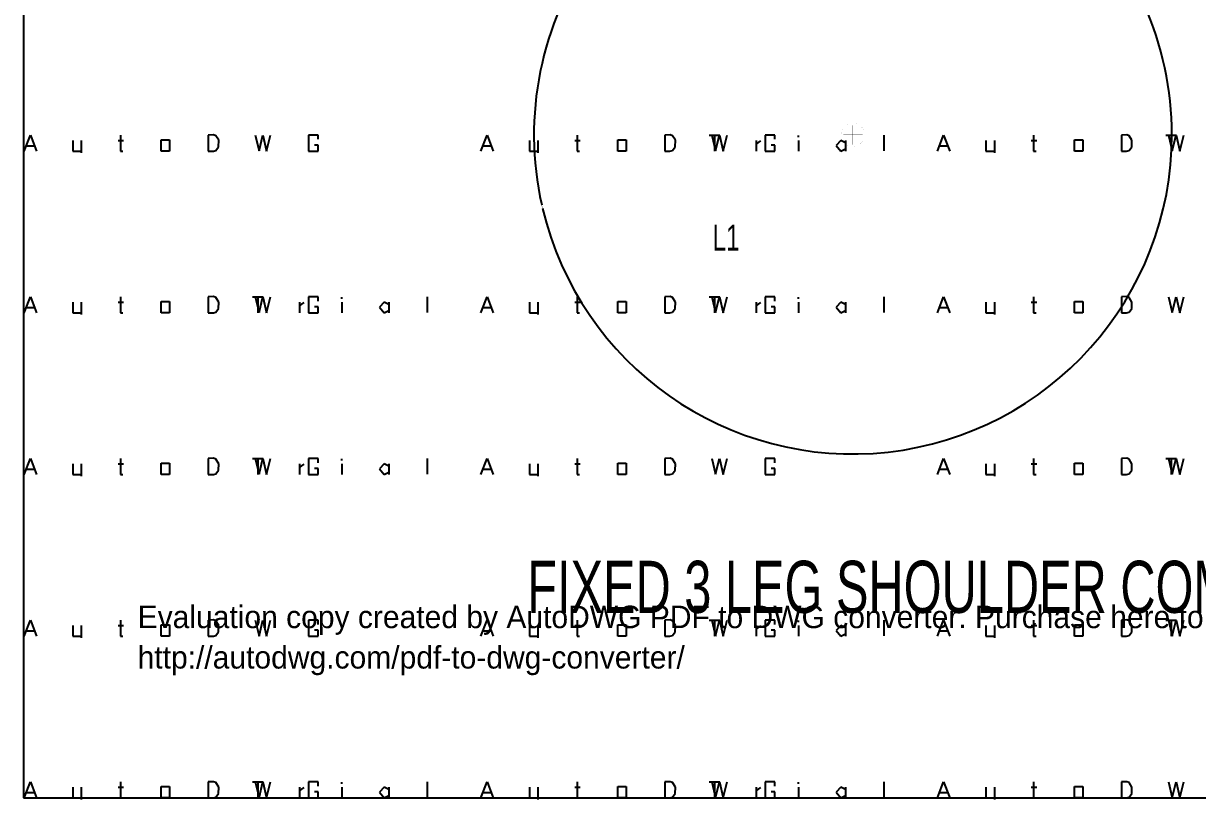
# Model space of a CAD drawing. Extents: x 0 to 595, y -1 to 841.
# Drawn here: x 0.2 to 305.9, y -0.6 to 201.3 of the extents above; entities that cross this region are included whole.
import ezdxf

# ---------------------------------------------------------------- set-up
doc = ezdxf.new("R2010")
doc.units = 0
doc.header["$MEASUREMENT"] = 0
doc.header["$XCLIPFRAME"] = 2
doc.linetypes.add('atContinuous2', pattern=[0])
for name, color, linetype in [('at_Entity', 7, 'Continuous'), ('at_Rect', 7, 'Continuous'), ('at_Solid', 7, 'Continuous'), ('at_Text', 7, 'Continuous')]:
    doc.layers.add(name, color=color, linetype=linetype)
picture_1 = doc.add_image_def('image1.jpg', size_in_pixel=(1446, 2048))

msp = doc.modelspace()

# ---------------------------------------------------------------- linework, layer by layer
at = {"color": 28}
for p, q in [((119.31, 168.12), (120.91, 172.32)), ((120.91, 172.32), (122.51, 168.12)), ((144.34, 172.32), (144.34, 168.12)), ((167.2, 172.32), (167.18, 168.12)), ((168.57, 172.34), (167.2, 172.32)), ((169.2, 172.11), (168.57, 172.34)), ((169.94, 170.94), (169.2, 172.11)), ((179.43, 172.3), (180.43, 168.17)), ((180.43, 168.17), (181.43, 172.28)), ((181.43, 172.28), (182.43, 168.12)), ((182.43, 168.12), (183.42, 172.3)), ((195.86, 172.26), (193.33, 172.26)), ((193.33, 172.26), (193.33, 168.12)), ((195.84, 171.2), (195.86, 172.26)), ((119.9, 169.52), (121.9, 169.52)), ((131.93, 170.9), (131.93, 168.12)), ((134.13, 170.9), (134.13, 167.7)), ((143.73, 170.92), (145.15, 170.92)), ((154.95, 171.1), (157.12, 171.1)), ((154.95, 168.12), (154.95, 171.1)), ((157.12, 171.1), (157.12, 168.12)), ((168.54, 168.12), (169.18, 168.29)), ((169.18, 168.29), (169.91, 169.26)), ((169.91, 169.26), (169.94, 170.94)), ((195.86, 169.7), (194.85, 169.7)), ((195.84, 168.12), (195.86, 169.7)), ((131.93, 168.12), (134.13, 168.12)), ((144.34, 168.12), (145, 168.12)), ((157.12, 168.12), (154.95, 168.12)), ((167.18, 168.12), (168.54, 168.12)), ((193.33, 168.12), (195.84, 168.12)), ((0.42, 126.04), (2.02, 130.25)), ((2.02, 130.25), (3.62, 126.04)), ((13.04, 128.82), (13.04, 126.04)), ((15.24, 128.82), (15.24, 125.62)), ((24.84, 128.84), (26.26, 128.84)), ((25.45, 130.25), (25.45, 126.04)), ((36.06, 129.03), (38.23, 129.03)), ((36.06, 126.04), (36.06, 129.03)), ((38.23, 129.03), (38.23, 126.04)), ((48.3, 130.25), (48.29, 126.04)), ((49.68, 130.26), (48.3, 130.25)), ((50.31, 130.03), (49.68, 130.26)), ((51.04, 128.86), (50.31, 130.03)), ((51.02, 127.18), (51.04, 128.86)), ((60.54, 130.23), (61.54, 126.09)), ((61.54, 126.09), (62.54, 130.2)), ((62.54, 130.2), (63.53, 126.05)), ((63.53, 126.05), (64.53, 130.23)), ((76.97, 130.18), (74.43, 130.18)), ((74.43, 130.18), (74.43, 126.04)), ((76.95, 129.12), (76.97, 130.18)), ((1, 127.44), (3.01, 127.44)), ((13.04, 126.04), (15.24, 126.04)), ((25.45, 126.04), (26.11, 126.04)), ((38.23, 126.04), (36.06, 126.04)), ((48.29, 126.04), (49.65, 126.04)), ((49.65, 126.04), (50.29, 126.21)), ((50.29, 126.21), (51.02, 127.18)), ((74.43, 126.04), (76.95, 126.04)), ((76.97, 127.62), (75.96, 127.62)), ((76.95, 126.04), (76.97, 127.62)), ((238.2, 83.96), (239.8, 88.17)), ((239.8, 88.17), (241.41, 83.96)), ((250.82, 86.74), (250.82, 83.96)), ((253.02, 86.74), (253.02, 83.54)), ((262.62, 86.76), (264.04, 86.76)), ((263.23, 88.17), (263.23, 83.96)), ((273.85, 86.95), (276.01, 86.95)), ((273.85, 83.96), (273.85, 86.95)), ((276.01, 86.95), (276.01, 83.96)), ((286.09, 88.17), (286.07, 83.96)), ((287.46, 88.18), (286.09, 88.17)), ((288.09, 87.96), (287.46, 88.18)), ((288.83, 86.78), (288.09, 87.96)), ((288.8, 85.11), (288.83, 86.78)), ((298.33, 88.15), (299.32, 84.02)), ((299.32, 84.02), (300.32, 88.12)), ((300.32, 88.12), (301.32, 83.97)), ((301.32, 83.97), (302.31, 88.15)), ((238.79, 85.36), (240.79, 85.36)), ((250.82, 83.96), (253.02, 83.96)), ((263.23, 83.96), (263.89, 83.96)), ((276.01, 83.96), (273.85, 83.96)), ((286.07, 83.96), (287.43, 83.96)), ((287.43, 83.96), (288.08, 84.13)), ((288.08, 84.13), (288.8, 85.11)), ((119.31, 41.89), (120.91, 46.09)), ((120.91, 46.09), (122.51, 41.89)), ((144.34, 46.09), (144.34, 41.89)), ((167.2, 46.09), (167.18, 41.89)), ((168.57, 46.11), (167.2, 46.09)), ((169.2, 45.88), (168.57, 46.11)), ((169.94, 44.7), (169.2, 45.88)), ((179.43, 46.07), (180.43, 41.94)), ((180.43, 41.94), (181.43, 46.05)), ((181.43, 46.05), (182.43, 41.89)), ((182.43, 41.89), (183.42, 46.07)), ((195.86, 46.03), (193.33, 46.03)), ((193.33, 46.03), (193.33, 41.89)), ((195.84, 44.97), (195.86, 46.03)), ((119.9, 43.29), (121.9, 43.29)), ((131.93, 44.67), (131.93, 41.89)), ((134.13, 44.67), (134.13, 41.46)), ((143.73, 44.69), (145.15, 44.69)), ((154.95, 44.87), (157.12, 44.87)), ((154.95, 41.89), (154.95, 44.87)), ((157.12, 44.87), (157.12, 41.89)), ((169.18, 42.05), (169.91, 43.03)), ((169.91, 43.03), (169.94, 44.7)), ((195.86, 43.46), (194.85, 43.46)), ((195.84, 41.89), (195.86, 43.46)), ((131.93, 41.89), (134.13, 41.89)), ((144.34, 41.89), (145, 41.89)), ((157.12, 41.89), (154.95, 41.89)), ((167.18, 41.89), (168.54, 41.89)), ((168.54, 41.89), (169.18, 42.05)), ((193.33, 41.89), (195.84, 41.89)), ((0.42, -0.19), (2.02, 4.02)), ((2.02, 4.02), (3.62, -0.19)), ((25.45, 4.02), (25.45, -0.19)), ((48.3, 4.02), (48.29, -0.19)), ((49.68, 4.03), (48.3, 4.02)), ((50.31, 3.8), (49.68, 4.03)), ((51.04, 2.63), (50.31, 3.8)), ((60.54, 3.99), (61.54, -0.14)), ((61.54, -0.14), (62.54, 3.97)), ((62.54, 3.97), (63.53, -0.19)), ((63.53, -0.19), (64.53, 3.99)), ((76.97, 3.95), (74.43, 3.95)), ((74.43, 3.95), (74.43, -0.19)), ((76.95, 2.89), (76.97, 3.95)), ((1, 1.21), (3.01, 1.21)), ((13.04, 2.59), (13.04, -0.19)), ((15.24, 2.59), (15.24, -0.61)), ((24.84, 2.61), (26.26, 2.61)), ((36.06, 2.79), (38.23, 2.79)), ((36.06, -0.19), (36.06, 2.79)), ((38.23, 2.79), (38.23, -0.19)), ((50.29, -0.02), (51.02, 0.95)), ((51.02, 0.95), (51.04, 2.63)), ((76.97, 1.39), (75.96, 1.39)), ((76.95, -0.19), (76.97, 1.39)), ((13.04, -0.19), (15.24, -0.19)), ((25.45, -0.19), (26.11, -0.19)), ((38.23, -0.19), (36.06, -0.19)), ((48.29, -0.19), (49.65, -0.19)), ((49.65, -0.19), (50.29, -0.02)), ((74.43, -0.19), (76.95, -0.19))]:
    msp.add_line(p, q, dxfattribs=at)
at = {"layer": 'at_Entity', "color": 28}
for p, q in [((297.66, 172.32), (300.45, 172.32)), ((299.05, 172.32), (299.05, 168.12)), ((178.77, 130.25), (181.55, 130.25)), ((180.15, 130.25), (180.15, 126.04)), ((190.96, 128.82), (190.96, 126.04)), ((191, 127.88), (192.18, 128.77)), ((201.99, 128.83), (201.99, 126.04)), ((202.01, 129.72), (202.01, 130.09)), ((213.07, 128.82), (211.81, 127.56)), ((214.23, 128.23), (213.07, 128.82)), ((214.22, 128.83), (214.22, 126.06)), ((224.25, 130.23), (224.23, 126.12)), ((211.81, 127.56), (213.03, 126.04)), ((213.03, 126.04), (214.23, 126.64)), ((59.88, 88.17), (62.66, 88.17)), ((61.26, 88.17), (61.26, 83.96)), ((72.07, 86.74), (72.07, 83.96)), ((72.1, 85.81), (73.29, 86.69)), ((83.1, 86.75), (83.1, 83.96)), ((83.12, 87.64), (83.12, 88.01)), ((94.17, 86.74), (92.91, 85.48)), ((95.34, 86.15), (94.17, 86.74)), ((95.32, 86.75), (95.32, 83.99)), ((105.36, 88.15), (105.34, 84.05)), ((92.91, 85.48), (94.14, 83.96)), ((94.14, 83.96), (95.34, 84.56)), ((297.66, 46.09), (300.45, 46.09)), ((299.05, 46.09), (299.05, 41.89)), ((178.77, 4.01), (181.55, 4.01)), ((180.15, 4.01), (180.15, -0.19)), ((202.01, 3.49), (202.01, 3.86)), ((224.25, 4), (224.23, -0.11)), ((190.96, 2.58), (190.96, -0.19)), ((191, 1.65), (192.18, 2.54)), ((201.99, 2.6), (201.99, -0.19)), ((213.07, 2.58), (211.81, 1.33)), ((211.81, 1.33), (213.03, -0.19)), ((213.03, -0.19), (214.23, 0.41)), ((214.23, 1.99), (213.07, 2.58)), ((214.22, 2.6), (214.22, -0.17))]:
    msp.add_line(p, q, dxfattribs=at)
at = {"layer": 'at_Entity', "color": 7}
for points in [[(213.9, 174.34, 0.0225, 0.0225, 0), (213.75, 174.17, 0.0225, 0.0225, 0)], [(214.21, 174.66, 0.003, 0.003, 0), (214.17, 174.64, 0.003, 0.003, 0), (214.15, 174.61, 0.003, 0.003, 0), (214.13, 174.59, 0.003, 0.003, 0), (214.11, 174.55, 0.003, 0.003, 0), (214.07, 174.53, 0.003, 0.003, 0), (214.02, 174.49, 0.003, 0.003, 0), (214, 174.45, 0.003, 0.003, 0), (213.96, 174.42, 0.003, 0.003, 0), (213.92, 174.38, 0.003, 0.003, 0), (213.9, 174.34, 0.003, 0.003, 0)], [(214.38, 174.81, 0.0225, 0.0225, 0), (214.21, 174.66, 0.0225, 0.0225, 0)], [(214.57, 174.91, 0.003, 0.003, 0), (214.53, 174.91, 0.003, 0.003, 0), (214.51, 174.89, 0.003, 0.003, 0), (214.47, 174.87, 0.003, 0.003, 0), (214.45, 174.85, 0.003, 0.003, 0), (214.41, 174.83, 0.003, 0.003, 0), (214.38, 174.81, 0.003, 0.003, 0)], [(214.77, 175.04, 0.0229, 0.0229, 0), (214.57, 174.91, 0.0229, 0.0229, 0)], [(215.59, 175.33, 0.00212, 0.00212, 0), (215.55, 175.31, 0.00212, 0.00212, 0), (215.49, 175.31, 0.00212, 0.00212, 0), (215.44, 175.29, 0.00212, 0.00212, 0), (215.4, 175.29, 0.00212, 0.00212, 0), (215.38, 175.27, 0.00212, 0.00212, 0), (215.34, 175.27, 0.00212, 0.00212, 0), (215.29, 175.25, 0.00212, 0.00212, 0), (215.27, 175.25, 0.00212, 0.00212, 0), (215.23, 175.23, 0.00212, 0.00212, 0), (215.19, 175.23, 0.00212, 0.00212, 0), (215.17, 175.21, 0.00212, 0.00212, 0), (215.13, 175.21, 0.00212, 0.00212, 0), (215.08, 175.19, 0.00212, 0.00212, 0), (215.06, 175.17, 0.00212, 0.00212, 0), (215.02, 175.17, 0.00212, 0.00212, 0), (215, 175.14, 0.00212, 0.00212, 0), (214.96, 175.12, 0.00212, 0.00212, 0), (214.91, 175.12, 0.00212, 0.00212, 0), (214.89, 175.1, 0.00212, 0.00212, 0), (214.85, 175.08, 0.00212, 0.00212, 0), (214.83, 175.06, 0.00212, 0.00212, 0), (214.79, 175.06, 0.00212, 0.00212, 0), (214.77, 175.04, 0.00212, 0.00212, 0)], [(215.8, 175.36, 0.0213, 0.0213, 0), (215.59, 175.33, 0.0213, 0.0213, 0)], [(216.04, 175.38, 0.00474, 0.00474, 0), (215.85, 175.38, 0.00474, 0.00474, 0), (215.8, 175.36, 0.00474, 0.00474, 0)], [(216.18, 172.37, 0.0822, 0.0822, 0), (216.18, 174.87, 0.0822, 0.0822, 0)], [(216.9, 175.29, 0.00424, 0.00424, 0), (216.86, 175.31, 0.00424, 0.00424, 0), (216.8, 175.31, 0.00424, 0.00424, 0), (216.76, 175.33, 0.00424, 0.00424, 0), (216.69, 175.33, 0.00424, 0.00424, 0), (216.65, 175.36, 0.00424, 0.00424, 0), (216.54, 175.36, 0.00424, 0.00424, 0), (216.5, 175.38, 0.00424, 0.00424, 0), (216.46, 175.38, 0.00424, 0.00424, 0)], [(217.12, 175.23, 0.0221, 0.0221, 0), (216.9, 175.29, 0.0221, 0.0221, 0)], [(218.09, 174.7, 0.003, 0.003, 0), (218.05, 174.72, 0.003, 0.003, 0), (217.94, 174.83, 0.003, 0.003, 0), (217.9, 174.85, 0.003, 0.003, 0), (217.88, 174.87, 0.003, 0.003, 0), (217.84, 174.89, 0.003, 0.003, 0), (217.82, 174.91, 0.003, 0.003, 0), (217.77, 174.91, 0.003, 0.003, 0), (217.73, 174.95, 0.003, 0.003, 0), (217.65, 175, 0.003, 0.003, 0), (217.62, 175.02, 0.003, 0.003, 0), (217.58, 175.04, 0.003, 0.003, 0), (217.56, 175.06, 0.003, 0.003, 0), (217.52, 175.06, 0.003, 0.003, 0), (217.5, 175.08, 0.003, 0.003, 0), (217.46, 175.1, 0.003, 0.003, 0), (217.43, 175.12, 0.003, 0.003, 0), (217.39, 175.12, 0.003, 0.003, 0), (217.35, 175.14, 0.003, 0.003, 0), (217.33, 175.17, 0.003, 0.003, 0), (217.29, 175.17, 0.003, 0.003, 0), (217.26, 175.19, 0.003, 0.003, 0), (217.22, 175.21, 0.003, 0.003, 0), (217.18, 175.21, 0.003, 0.003, 0), (217.16, 175.23, 0.003, 0.003, 0), (217.12, 175.23, 0.003, 0.003, 0)], [(218.24, 174.55, 0.021, 0.021, 0), (218.09, 174.7, 0.021, 0.021, 0)], [(218.41, 174.4, 0.003, 0.003, 0), (218.39, 174.42, 0.003, 0.003, 0), (218.34, 174.45, 0.003, 0.003, 0), (218.32, 174.49, 0.003, 0.003, 0), (218.28, 174.53, 0.003, 0.003, 0), (218.24, 174.55, 0.003, 0.003, 0)], [(218.54, 174.23, 0.0212, 0.0212, 0), (218.41, 174.4, 0.0212, 0.0212, 0)], [(218.68, 174.04, 0.0241, 0.0241, 0), (218.54, 174.23, 0.0241, 0.0241, 0)], [(213.2, 172.75, 0.00474, 0.00474, 0), (213.18, 172.71, 0.00474, 0.00474, 0), (213.18, 172.52, 0.00474, 0.00474, 0)], [(213.18, 172.09, 0.00424, 0.00424, 0), (213.18, 172.05, 0.00424, 0.00424, 0), (213.2, 172.01, 0.00424, 0.00424, 0), (213.2, 171.9, 0.00424, 0.00424, 0), (213.22, 171.86, 0.00424, 0.00424, 0), (213.22, 171.8, 0.00424, 0.00424, 0), (213.24, 171.76, 0.00424, 0.00424, 0), (213.24, 171.69, 0.00424, 0.00424, 0), (213.26, 171.65, 0.00424, 0.00424, 0)], [(213.22, 172.96, 0.0213, 0.0213, 0), (213.2, 172.75, 0.0213, 0.0213, 0)], [(213.52, 173.79, 0.00212, 0.00212, 0), (213.49, 173.77, 0.00212, 0.00212, 0), (213.49, 173.73, 0.00212, 0.00212, 0), (213.47, 173.7, 0.00212, 0.00212, 0), (213.45, 173.66, 0.00212, 0.00212, 0), (213.43, 173.64, 0.00212, 0.00212, 0), (213.43, 173.6, 0.00212, 0.00212, 0), (213.41, 173.56, 0.00212, 0.00212, 0), (213.39, 173.53, 0.00212, 0.00212, 0), (213.39, 173.49, 0.00212, 0.00212, 0), (213.37, 173.47, 0.00212, 0.00212, 0), (213.35, 173.43, 0.00212, 0.00212, 0), (213.35, 173.39, 0.00212, 0.00212, 0), (213.32, 173.37, 0.00212, 0.00212, 0), (213.32, 173.32, 0.00212, 0.00212, 0), (213.3, 173.28, 0.00212, 0.00212, 0), (213.3, 173.26, 0.00212, 0.00212, 0), (213.28, 173.22, 0.00212, 0.00212, 0), (213.28, 173.17, 0.00212, 0.00212, 0), (213.26, 173.15, 0.00212, 0.00212, 0), (213.26, 173.11, 0.00212, 0.00212, 0), (213.24, 173.07, 0.00212, 0.00212, 0), (213.24, 173, 0.00212, 0.00212, 0), (213.22, 172.96, 0.00212, 0.00212, 0)], [(213.26, 171.65, 0.0221, 0.0221, 0), (213.32, 171.44, 0.0221, 0.0221, 0)], [(213.32, 171.44, 0.003, 0.003, 0), (213.32, 171.4, 0.003, 0.003, 0), (213.35, 171.37, 0.003, 0.003, 0), (213.35, 171.33, 0.003, 0.003, 0), (213.37, 171.29, 0.003, 0.003, 0), (213.39, 171.27, 0.003, 0.003, 0), (213.39, 171.23, 0.003, 0.003, 0), (213.41, 171.2, 0.003, 0.003, 0), (213.43, 171.16, 0.003, 0.003, 0), (213.43, 171.12, 0.003, 0.003, 0), (213.45, 171.1, 0.003, 0.003, 0), (213.47, 171.06, 0.003, 0.003, 0), (213.49, 171.04, 0.003, 0.003, 0), (213.49, 170.99, 0.003, 0.003, 0), (213.52, 170.97, 0.003, 0.003, 0), (213.54, 170.93, 0.003, 0.003, 0), (213.56, 170.91, 0.003, 0.003, 0), (213.58, 170.87, 0.003, 0.003, 0), (213.6, 170.82, 0.003, 0.003, 0), (213.62, 170.8, 0.003, 0.003, 0), (213.64, 170.78, 0.003, 0.003, 0), (213.64, 170.74, 0.003, 0.003, 0), (213.66, 170.72, 0.003, 0.003, 0), (213.69, 170.68, 0.003, 0.003, 0), (213.71, 170.65, 0.003, 0.003, 0), (213.73, 170.61, 0.003, 0.003, 0), (213.83, 170.51, 0.003, 0.003, 0), (213.85, 170.46, 0.003, 0.003, 0)], [(213.64, 173.98, 0.0229, 0.0229, 0), (213.52, 173.79, 0.0229, 0.0229, 0)], [(213.75, 174.17, 0.003, 0.003, 0), (213.73, 174.15, 0.003, 0.003, 0), (213.71, 174.11, 0.003, 0.003, 0), (213.69, 174.09, 0.003, 0.003, 0), (213.66, 174.04, 0.003, 0.003, 0), (213.64, 174.02, 0.003, 0.003, 0), (213.64, 173.98, 0.003, 0.003, 0)], [(216.18, 172.37, 0.0822, 0.0822, 0), (213.69, 172.37, 0.0822, 0.0822, 0)], [(216.18, 172.37, 0.0822, 0.0822, 0), (216.18, 169.85, 0.0822, 0.0822, 0)], [(216.18, 172.37, 0.0822, 0.0822, 0), (218.68, 172.37, 0.0822, 0.0822, 0)], [(218.79, 173.85, 0.003, 0.003, 0), (218.75, 173.94, 0.003, 0.003, 0), (218.7, 173.98, 0.003, 0.003, 0), (218.7, 174.02, 0.003, 0.003, 0), (218.68, 174.04, 0.003, 0.003, 0)], [(218.68, 170.72, 0.00212, 0.00212, 0), (218.7, 170.74, 0.00212, 0.00212, 0), (218.7, 170.78, 0.00212, 0.00212, 0), (218.75, 170.82, 0.00212, 0.00212, 0), (218.79, 170.91, 0.00212, 0.00212, 0), (218.81, 170.93, 0.00212, 0.00212, 0), (218.83, 170.97, 0.00212, 0.00212, 0), (218.85, 170.99, 0.00212, 0.00212, 0), (218.85, 171.04, 0.00212, 0.00212, 0), (218.87, 171.06, 0.00212, 0.00212, 0), (218.9, 171.1, 0.00212, 0.00212, 0), (218.92, 171.12, 0.00212, 0.00212, 0), (218.92, 171.16, 0.00212, 0.00212, 0), (218.94, 171.2, 0.00212, 0.00212, 0), (218.96, 171.23, 0.00212, 0.00212, 0), (218.96, 171.27, 0.00212, 0.00212, 0), (218.98, 171.29, 0.00212, 0.00212, 0), (219, 171.33, 0.00212, 0.00212, 0), (219, 171.37, 0.00212, 0.00212, 0), (219.02, 171.4, 0.00212, 0.00212, 0), (219.02, 171.44, 0.00212, 0.00212, 0), (219.04, 171.48, 0.00212, 0.00212, 0), (219.04, 171.5, 0.00212, 0.00212, 0), (219.06, 171.54, 0.00212, 0.00212, 0), (219.06, 171.59, 0.00212, 0.00212, 0), (219.09, 171.61, 0.00212, 0.00212, 0), (219.09, 171.65, 0.00212, 0.00212, 0), (219.11, 171.69, 0.00212, 0.00212, 0), (219.11, 171.76, 0.00212, 0.00212, 0), (219.13, 171.8, 0.00212, 0.00212, 0), (219.13, 171.86, 0.00212, 0.00212, 0), (219.15, 171.9, 0.00212, 0.00212, 0), (219.15, 172.01, 0.00212, 0.00212, 0), (219.17, 172.05, 0.00212, 0.00212, 0), (219.17, 172.35, 0.00212, 0.00212, 0), (219.19, 172.39, 0.00212, 0.00212, 0)], [(218.9, 173.66, 0.0218, 0.0218, 0), (218.79, 173.85, 0.0218, 0.0218, 0)], [(219.15, 172.81, 0.00212, 0.00212, 0), (219.15, 172.86, 0.00212, 0.00212, 0), (219.13, 172.9, 0.00212, 0.00212, 0), (219.13, 172.96, 0.00212, 0.00212, 0), (219.11, 173, 0.00212, 0.00212, 0), (219.11, 173.07, 0.00212, 0.00212, 0), (219.09, 173.11, 0.00212, 0.00212, 0), (219.09, 173.15, 0.00212, 0.00212, 0), (219.06, 173.17, 0.00212, 0.00212, 0), (219.06, 173.22, 0.00212, 0.00212, 0), (219.04, 173.26, 0.00212, 0.00212, 0), (219.04, 173.28, 0.00212, 0.00212, 0), (219.02, 173.32, 0.00212, 0.00212, 0), (219.02, 173.37, 0.00212, 0.00212, 0), (219, 173.39, 0.00212, 0.00212, 0), (219, 173.43, 0.00212, 0.00212, 0), (218.98, 173.47, 0.00212, 0.00212, 0), (218.96, 173.49, 0.00212, 0.00212, 0), (218.96, 173.53, 0.00212, 0.00212, 0), (218.94, 173.56, 0.00212, 0.00212, 0), (218.92, 173.6, 0.00212, 0.00212, 0), (218.92, 173.64, 0.00212, 0.00212, 0), (218.9, 173.66, 0.00212, 0.00212, 0)], [(219.17, 172.6, 0.0213, 0.0213, 0), (219.15, 172.81, 0.0213, 0.0213, 0)], [(219.19, 172.37, 0.00474, 0.00474, 0), (219.17, 172.41, 0.00474, 0.00474, 0), (219.17, 172.6, 0.00474, 0.00474, 0)], [(213.85, 170.46, 0.021, 0.021, 0), (214, 170.32, 0.021, 0.021, 0)], [(214, 170.32, 0.003, 0.003, 0), (214.02, 170.27, 0.003, 0.003, 0), (214.07, 170.23, 0.003, 0.003, 0), (214.11, 170.21, 0.003, 0.003, 0), (214.13, 170.17, 0.003, 0.003, 0), (214.15, 170.15, 0.003, 0.003, 0)], [(214.15, 170.15, 0.0212, 0.0212, 0), (214.32, 170.02, 0.0212, 0.0212, 0)], [(214.32, 170.02, 0.0241, 0.0241, 0), (214.51, 169.87, 0.0241, 0.0241, 0)], [(214.51, 169.87, 0.003, 0.003, 0), (214.53, 169.85, 0.003, 0.003, 0), (214.57, 169.85, 0.003, 0.003, 0), (214.62, 169.81, 0.003, 0.003, 0), (214.7, 169.76, 0.003, 0.003, 0)], [(214.7, 169.76, 0.0218, 0.0218, 0), (214.89, 169.66, 0.0218, 0.0218, 0)], [(214.89, 169.66, 0.00212, 0.00212, 0), (214.91, 169.64, 0.00212, 0.00212, 0), (214.96, 169.64, 0.00212, 0.00212, 0), (215, 169.62, 0.00212, 0.00212, 0), (215.02, 169.59, 0.00212, 0.00212, 0), (215.06, 169.59, 0.00212, 0.00212, 0), (215.08, 169.57, 0.00212, 0.00212, 0), (215.13, 169.55, 0.00212, 0.00212, 0), (215.17, 169.55, 0.00212, 0.00212, 0), (215.19, 169.53, 0.00212, 0.00212, 0), (215.23, 169.53, 0.00212, 0.00212, 0), (215.27, 169.51, 0.00212, 0.00212, 0), (215.29, 169.51, 0.00212, 0.00212, 0), (215.34, 169.49, 0.00212, 0.00212, 0), (215.38, 169.49, 0.00212, 0.00212, 0), (215.4, 169.47, 0.00212, 0.00212, 0), (215.44, 169.47, 0.00212, 0.00212, 0), (215.49, 169.45, 0.00212, 0.00212, 0), (215.55, 169.45, 0.00212, 0.00212, 0), (215.59, 169.43, 0.00212, 0.00212, 0), (215.65, 169.43, 0.00212, 0.00212, 0), (215.7, 169.4, 0.00212, 0.00212, 0), (215.74, 169.4, 0.00212, 0.00212, 0)], [(215.74, 169.4, 0.0213, 0.0213, 0), (215.95, 169.38, 0.0213, 0.0213, 0)], [(215.95, 169.38, 0.00212, 0.00212, 0), (216.14, 169.38, 0.00212, 0.00212, 0), (216.18, 169.36, 0.00212, 0.00212, 0), (216.21, 169.38, 0.00212, 0.00212, 0), (216.5, 169.38, 0.00212, 0.00212, 0), (216.54, 169.4, 0.00212, 0.00212, 0), (216.65, 169.4, 0.00212, 0.00212, 0), (216.69, 169.43, 0.00212, 0.00212, 0), (216.76, 169.43, 0.00212, 0.00212, 0), (216.8, 169.45, 0.00212, 0.00212, 0), (216.86, 169.45, 0.00212, 0.00212, 0), (216.9, 169.47, 0.00212, 0.00212, 0), (216.95, 169.47, 0.00212, 0.00212, 0), (216.97, 169.49, 0.00212, 0.00212, 0), (217.01, 169.49, 0.00212, 0.00212, 0), (217.05, 169.51, 0.00212, 0.00212, 0), (217.07, 169.51, 0.00212, 0.00212, 0), (217.12, 169.53, 0.00212, 0.00212, 0), (217.16, 169.53, 0.00212, 0.00212, 0), (217.18, 169.55, 0.00212, 0.00212, 0), (217.22, 169.55, 0.00212, 0.00212, 0), (217.26, 169.57, 0.00212, 0.00212, 0), (217.29, 169.59, 0.00212, 0.00212, 0), (217.33, 169.59, 0.00212, 0.00212, 0), (217.35, 169.62, 0.00212, 0.00212, 0), (217.39, 169.64, 0.00212, 0.00212, 0), (217.43, 169.64, 0.00212, 0.00212, 0), (217.46, 169.66, 0.00212, 0.00212, 0), (217.5, 169.68, 0.00212, 0.00212, 0), (217.52, 169.7, 0.00212, 0.00212, 0), (217.56, 169.7, 0.00212, 0.00212, 0), (217.58, 169.72, 0.00212, 0.00212, 0), (217.62, 169.74, 0.00212, 0.00212, 0), (217.65, 169.76, 0.00212, 0.00212, 0), (217.73, 169.81, 0.00212, 0.00212, 0), (217.77, 169.85, 0.00212, 0.00212, 0), (217.82, 169.85, 0.00212, 0.00212, 0), (217.84, 169.87, 0.00212, 0.00212, 0)], [(217.84, 169.87, 0.0318, 0.0318, 0), (218.09, 170.06, 0.0318, 0.0318, 0)], [(218.09, 170.06, 0.003, 0.003, 0), (218.13, 170.1, 0.003, 0.003, 0), (218.18, 170.12, 0.003, 0.003, 0), (218.22, 170.17, 0.003, 0.003, 0), (218.24, 170.21, 0.003, 0.003, 0), (218.28, 170.23, 0.003, 0.003, 0), (218.32, 170.27, 0.003, 0.003, 0), (218.34, 170.32, 0.003, 0.003, 0), (218.39, 170.34, 0.003, 0.003, 0), (218.41, 170.36, 0.003, 0.003, 0), (218.43, 170.38, 0.003, 0.003, 0), (218.45, 170.42, 0.003, 0.003, 0), (218.47, 170.44, 0.003, 0.003, 0), (218.49, 170.46, 0.003, 0.003, 0)], [(218.49, 170.46, 0.0318, 0.0318, 0), (218.68, 170.72, 0.0318, 0.0318, 0)], [(135.13, 154.18, 0.0822, 0.0822, 0), (135.36, 153.18, 0.0822, 0.0822, 0)]]:
    msp.add_lwpolyline(points, format="xyseb", dxfattribs=at)
at = {"layer": 'at_Entity', "color": 7, "linetype": 'atContinuous2'}
for centre, radius, start, end in [((216.21, 172.37), 83.09, 96.3574, 192.6459), ((216.12, 172.31), 83.13, 0.0437, 96.2884), ((216.1, 172.44), 83.14, 276.3749, 359.9668), ((216.16, 172.35), 83.04, 193.3453, 276.3404)]:
    msp.add_arc(centre, radius, start, end, dxfattribs=at)
at = {"layer": 'at_Rect', "color": 28}
for p, q in [((178.77, 172.32), (181.55, 172.32)), ((180.15, 172.32), (180.15, 168.12)), ((202.01, 171.8), (202.01, 172.17)), ((224.25, 172.31), (224.23, 168.2)), ((190.96, 170.89), (190.96, 168.12)), ((191, 169.96), (192.18, 170.85)), ((201.99, 170.91), (201.99, 168.12)), ((213.07, 170.89), (211.81, 169.63)), ((211.81, 169.63), (213.03, 168.12)), ((213.03, 168.12), (214.23, 168.72)), ((214.23, 170.3), (213.07, 170.89)), ((214.22, 170.91), (214.22, 168.14)), ((59.88, 130.25), (62.66, 130.25)), ((61.26, 130.25), (61.26, 126.04)), ((72.07, 128.82), (72.07, 126.04)), ((72.1, 127.88), (73.29, 128.77)), ((83.1, 128.83), (83.1, 126.04)), ((83.12, 129.72), (83.12, 130.09)), ((94.17, 128.82), (92.91, 127.56)), ((95.34, 128.23), (94.17, 128.82)), ((95.32, 128.83), (95.32, 126.06)), ((105.36, 130.23), (105.34, 126.12)), ((92.91, 127.56), (94.14, 126.04)), ((94.14, 126.04), (95.34, 126.64)), ((297.66, 88.17), (300.45, 88.17)), ((299.05, 88.17), (299.05, 83.96)), ((178.77, 46.09), (181.55, 46.09)), ((180.15, 46.09), (180.15, 41.89)), ((202.01, 45.56), (202.01, 45.94)), ((224.25, 46.08), (224.23, 41.97)), ((190.96, 44.66), (190.96, 41.89)), ((191, 43.73), (192.18, 44.61)), ((201.99, 44.68), (201.99, 41.89)), ((213.07, 44.66), (211.81, 43.4)), ((211.81, 43.4), (213.03, 41.89)), ((214.23, 44.07), (213.07, 44.66)), ((214.22, 44.68), (214.22, 41.91)), ((213.03, 41.89), (214.23, 42.49)), ((59.88, 4.01), (62.66, 4.01)), ((61.26, 4.01), (61.26, -0.19)), ((83.12, 3.49), (83.12, 3.86)), ((105.36, 4), (105.34, -0.11)), ((72.07, 2.58), (72.07, -0.19)), ((72.1, 1.65), (73.29, 2.54)), ((83.1, 2.6), (83.1, -0.19)), ((94.17, 2.58), (92.91, 1.33)), ((92.91, 1.33), (94.14, -0.19)), ((94.14, -0.19), (95.34, 0.41)), ((95.34, 1.99), (94.17, 2.58)), ((95.32, 2.6), (95.32, -0.17))]:
    msp.add_line(p, q, dxfattribs=at)
at = {"layer": 'at_Solid', "color": 28}
for p, q in [((0.42, 168.12), (2.02, 172.32)), ((2.02, 172.32), (3.62, 168.12)), ((25.45, 172.32), (25.45, 168.12)), ((48.3, 172.32), (48.29, 168.12)), ((49.68, 172.34), (48.3, 172.32)), ((50.31, 172.11), (49.68, 172.34)), ((51.04, 170.94), (50.31, 172.11)), ((60.54, 172.3), (61.54, 168.17)), ((61.54, 168.17), (62.54, 172.28)), ((62.54, 172.28), (63.53, 168.12)), ((63.53, 168.12), (64.53, 172.3)), ((76.97, 172.26), (74.43, 172.26)), ((74.43, 172.26), (74.43, 168.12)), ((76.95, 171.2), (76.97, 172.26)), ((1, 169.52), (3.01, 169.52)), ((13.04, 170.9), (13.04, 168.12)), ((15.24, 170.9), (15.24, 167.7)), ((24.84, 170.92), (26.26, 170.92)), ((36.06, 171.1), (38.23, 171.1)), ((36.06, 168.12), (36.06, 171.1)), ((38.23, 171.1), (38.23, 168.12)), ((49.65, 168.12), (50.29, 168.29)), ((50.29, 168.29), (51.02, 169.26)), ((51.02, 169.26), (51.04, 170.94)), ((76.97, 169.7), (75.96, 169.7)), ((76.95, 168.12), (76.97, 169.7)), ((13.04, 168.12), (15.24, 168.12)), ((25.45, 168.12), (26.11, 168.12)), ((38.23, 168.12), (36.06, 168.12)), ((48.29, 168.12), (49.65, 168.12)), ((74.43, 168.12), (76.95, 168.12)), ((238.2, 126.04), (239.8, 130.25)), ((239.8, 130.25), (241.41, 126.04)), ((250.82, 128.82), (250.82, 126.04)), ((253.02, 128.82), (253.02, 125.62)), ((262.62, 128.84), (264.04, 128.84)), ((263.23, 130.25), (263.23, 126.04)), ((273.85, 129.03), (276.01, 129.03)), ((273.85, 126.04), (273.85, 129.03)), ((276.01, 129.03), (276.01, 126.04)), ((286.09, 130.25), (286.07, 126.04)), ((287.46, 130.26), (286.09, 130.25)), ((288.09, 130.03), (287.46, 130.26)), ((288.83, 128.86), (288.09, 130.03)), ((288.8, 127.18), (288.83, 128.86)), ((298.33, 130.23), (299.32, 126.09)), ((299.32, 126.09), (300.32, 130.2)), ((300.32, 130.2), (301.32, 126.05)), ((301.32, 126.05), (302.31, 130.23)), ((238.79, 127.44), (240.79, 127.44)), ((250.82, 126.04), (253.02, 126.04)), ((263.23, 126.04), (263.89, 126.04)), ((276.01, 126.04), (273.85, 126.04)), ((286.07, 126.04), (287.43, 126.04)), ((287.43, 126.04), (288.08, 126.21)), ((288.08, 126.21), (288.8, 127.18)), ((119.31, 83.96), (120.91, 88.17)), ((120.91, 88.17), (122.51, 83.96)), ((131.93, 86.74), (131.93, 83.96)), ((134.13, 86.74), (134.13, 83.54)), ((143.73, 86.76), (145.15, 86.76)), ((144.34, 88.17), (144.34, 83.96)), ((154.95, 86.95), (157.12, 86.95)), ((154.95, 83.96), (154.95, 86.95)), ((157.12, 86.95), (157.12, 83.96)), ((167.2, 88.17), (167.18, 83.96)), ((168.57, 88.18), (167.2, 88.17)), ((169.2, 87.96), (168.57, 88.18)), ((169.94, 86.78), (169.2, 87.96)), ((169.91, 85.11), (169.94, 86.78)), ((179.43, 88.15), (180.43, 84.02)), ((180.43, 84.02), (181.43, 88.12)), ((181.43, 88.12), (182.43, 83.97)), ((182.43, 83.97), (183.42, 88.15)), ((195.86, 88.11), (193.33, 88.11)), ((193.33, 88.11), (193.33, 83.96)), ((195.84, 87.04), (195.86, 88.11)), ((119.9, 85.36), (121.9, 85.36)), ((131.93, 83.96), (134.13, 83.96)), ((144.34, 83.96), (145, 83.96)), ((157.12, 83.96), (154.95, 83.96)), ((167.18, 83.96), (168.54, 83.96)), ((168.54, 83.96), (169.18, 84.13)), ((169.18, 84.13), (169.91, 85.11)), ((193.33, 83.96), (195.84, 83.96)), ((195.86, 85.54), (194.85, 85.54)), ((195.84, 83.96), (195.86, 85.54)), ((0.42, 41.89), (2.02, 46.09)), ((2.02, 46.09), (3.62, 41.89)), ((25.45, 46.09), (25.45, 41.89)), ((48.3, 46.09), (48.29, 41.89)), ((49.68, 46.11), (48.3, 46.09)), ((50.31, 45.88), (49.68, 46.11)), ((51.04, 44.7), (50.31, 45.88)), ((60.54, 46.07), (61.54, 41.94)), ((61.54, 41.94), (62.54, 46.05)), ((62.54, 46.05), (63.53, 41.89)), ((63.53, 41.89), (64.53, 46.07)), ((76.97, 46.03), (74.43, 46.03)), ((74.43, 46.03), (74.43, 41.89)), ((76.95, 44.97), (76.97, 46.03)), ((1, 43.29), (3.01, 43.29)), ((13.04, 44.67), (13.04, 41.89)), ((15.24, 44.67), (15.24, 41.46)), ((24.84, 44.69), (26.26, 44.69)), ((36.06, 44.87), (38.23, 44.87)), ((36.06, 41.89), (36.06, 44.87)), ((38.23, 44.87), (38.23, 41.89)), ((50.29, 42.05), (51.02, 43.03)), ((51.02, 43.03), (51.04, 44.7)), ((76.97, 43.46), (75.96, 43.46)), ((76.95, 41.89), (76.97, 43.46)), ((13.04, 41.89), (15.24, 41.89)), ((25.45, 41.89), (26.11, 41.89)), ((38.23, 41.89), (36.06, 41.89)), ((48.29, 41.89), (49.65, 41.89)), ((49.65, 41.89), (50.29, 42.05)), ((74.43, 41.89), (76.95, 41.89)), ((238.2, -0.19), (239.8, 4.02)), ((239.8, 4.02), (241.41, -0.19)), ((263.23, 4.02), (263.23, -0.19)), ((286.09, 4.02), (286.07, -0.19)), ((287.46, 4.03), (286.09, 4.02)), ((288.09, 3.8), (287.46, 4.03)), ((288.83, 2.63), (288.09, 3.8)), ((298.33, 3.99), (299.32, -0.14)), ((299.32, -0.14), (300.32, 3.97)), ((300.32, 3.97), (301.32, -0.19)), ((301.32, -0.19), (302.31, 3.99)), ((238.79, 1.21), (240.79, 1.21)), ((250.82, 2.59), (250.82, -0.19)), ((253.02, 2.59), (253.02, -0.61)), ((262.62, 2.61), (264.04, 2.61)), ((273.85, 2.79), (276.01, 2.79)), ((273.85, -0.19), (273.85, 2.79)), ((276.01, 2.79), (276.01, -0.19)), ((288.08, -0.02), (288.8, 0.95)), ((288.8, 0.95), (288.83, 2.63)), ((250.82, -0.19), (253.02, -0.19)), ((263.23, -0.19), (263.89, -0.19)), ((276.01, -0.19), (273.85, -0.19)), ((286.07, -0.19), (287.43, -0.19)), ((287.43, -0.19), (288.08, -0.02))]:
    msp.add_line(p, q, dxfattribs=at)
at = {"layer": 'at_Text', "color": 28}
for p, q in [((238.2, 168.12), (239.8, 172.32)), ((239.8, 172.32), (241.41, 168.12)), ((263.23, 172.32), (263.23, 168.12)), ((286.09, 172.32), (286.07, 168.12)), ((287.46, 172.34), (286.09, 172.32)), ((288.09, 172.11), (287.46, 172.34)), ((288.83, 170.94), (288.09, 172.11)), ((298.33, 172.3), (299.32, 168.17)), ((299.32, 168.17), (300.32, 172.28)), ((300.32, 172.28), (301.32, 168.12)), ((301.32, 168.12), (302.31, 172.3)), ((238.79, 169.52), (240.79, 169.52)), ((250.82, 170.9), (250.82, 168.12)), ((253.02, 170.9), (253.02, 167.7)), ((262.62, 170.92), (264.04, 170.92)), ((273.85, 171.1), (276.01, 171.1)), ((273.85, 168.12), (273.85, 171.1)), ((276.01, 171.1), (276.01, 168.12)), ((287.43, 168.12), (288.08, 168.29)), ((288.08, 168.29), (288.8, 169.26)), ((288.8, 169.26), (288.83, 170.94)), ((250.82, 168.12), (253.02, 168.12)), ((263.23, 168.12), (263.89, 168.12)), ((276.01, 168.12), (273.85, 168.12)), ((286.07, 168.12), (287.43, 168.12)), ((119.31, 126.04), (120.91, 130.25)), ((120.91, 130.25), (122.51, 126.04)), ((131.93, 128.82), (131.93, 126.04)), ((134.13, 128.82), (134.13, 125.62)), ((143.73, 128.84), (145.15, 128.84)), ((144.34, 130.25), (144.34, 126.04)), ((154.95, 129.03), (157.12, 129.03)), ((154.95, 126.04), (154.95, 129.03)), ((157.12, 129.03), (157.12, 126.04)), ((167.2, 130.25), (167.18, 126.04)), ((168.57, 130.26), (167.2, 130.25)), ((169.2, 130.03), (168.57, 130.26)), ((169.94, 128.86), (169.2, 130.03)), ((169.91, 127.18), (169.94, 128.86)), ((179.43, 130.23), (180.43, 126.09)), ((180.43, 126.09), (181.43, 130.2)), ((181.43, 130.2), (182.43, 126.05)), ((182.43, 126.05), (183.42, 130.23)), ((195.86, 130.18), (193.33, 130.18)), ((193.33, 130.18), (193.33, 126.04)), ((195.84, 129.12), (195.86, 130.18)), ((119.9, 127.44), (121.9, 127.44)), ((131.93, 126.04), (134.13, 126.04)), ((144.34, 126.04), (145, 126.04)), ((157.12, 126.04), (154.95, 126.04)), ((167.18, 126.04), (168.54, 126.04)), ((168.54, 126.04), (169.18, 126.21)), ((169.18, 126.21), (169.91, 127.18)), ((193.33, 126.04), (195.84, 126.04)), ((195.86, 127.62), (194.85, 127.62)), ((195.84, 126.04), (195.86, 127.62)), ((0.42, 83.96), (2.02, 88.17)), ((2.02, 88.17), (3.62, 83.96)), ((13.04, 86.74), (13.04, 83.96)), ((15.24, 86.74), (15.24, 83.54)), ((24.84, 86.76), (26.26, 86.76)), ((25.45, 88.17), (25.45, 83.96)), ((36.06, 86.95), (38.23, 86.95)), ((36.06, 83.96), (36.06, 86.95)), ((38.23, 86.95), (38.23, 83.96)), ((48.3, 88.17), (48.29, 83.96)), ((49.68, 88.18), (48.3, 88.17)), ((50.31, 87.96), (49.68, 88.18)), ((51.04, 86.78), (50.31, 87.96)), ((51.02, 85.11), (51.04, 86.78)), ((60.54, 88.15), (61.54, 84.02)), ((61.54, 84.02), (62.54, 88.12)), ((62.54, 88.12), (63.53, 83.97)), ((63.53, 83.97), (64.53, 88.15)), ((76.97, 88.11), (74.43, 88.11)), ((74.43, 88.11), (74.43, 83.96)), ((76.95, 87.04), (76.97, 88.11)), ((1, 85.36), (3.01, 85.36)), ((13.04, 83.96), (15.24, 83.96)), ((25.45, 83.96), (26.11, 83.96)), ((38.23, 83.96), (36.06, 83.96)), ((48.29, 83.96), (49.65, 83.96)), ((49.65, 83.96), (50.29, 84.13)), ((50.29, 84.13), (51.02, 85.11)), ((74.43, 83.96), (76.95, 83.96)), ((76.97, 85.54), (75.96, 85.54)), ((76.95, 83.96), (76.97, 85.54)), ((238.2, 41.89), (239.8, 46.09)), ((239.8, 46.09), (241.41, 41.89)), ((263.23, 46.09), (263.23, 41.89)), ((286.09, 46.09), (286.07, 41.89)), ((287.46, 46.11), (286.09, 46.09)), ((288.09, 45.88), (287.46, 46.11)), ((288.83, 44.7), (288.09, 45.88)), ((298.33, 46.07), (299.32, 41.94)), ((299.32, 41.94), (300.32, 46.05)), ((300.32, 46.05), (301.32, 41.89)), ((301.32, 41.89), (302.31, 46.07)), ((238.79, 43.29), (240.79, 43.29)), ((250.82, 44.67), (250.82, 41.89)), ((253.02, 44.67), (253.02, 41.46)), ((262.62, 44.69), (264.04, 44.69)), ((273.85, 44.87), (276.01, 44.87)), ((273.85, 41.89), (273.85, 44.87)), ((276.01, 44.87), (276.01, 41.89)), ((288.08, 42.05), (288.8, 43.03)), ((288.8, 43.03), (288.83, 44.7)), ((250.82, 41.89), (253.02, 41.89)), ((263.23, 41.89), (263.89, 41.89)), ((276.01, 41.89), (273.85, 41.89)), ((286.07, 41.89), (287.43, 41.89)), ((287.43, 41.89), (288.08, 42.05)), ((119.31, -0.19), (120.91, 4.02)), ((120.91, 4.02), (122.51, -0.19)), ((144.34, 4.02), (144.34, -0.19)), ((167.2, 4.02), (167.18, -0.19)), ((168.57, 4.03), (167.2, 4.02)), ((169.2, 3.8), (168.57, 4.03)), ((169.94, 2.63), (169.2, 3.8)), ((179.43, 3.99), (180.43, -0.14)), ((180.43, -0.14), (181.43, 3.97)), ((181.43, 3.97), (182.43, -0.19)), ((182.43, -0.19), (183.42, 3.99)), ((195.86, 3.95), (193.33, 3.95)), ((193.33, 3.95), (193.33, -0.19)), ((195.84, 2.89), (195.86, 3.95)), ((119.9, 1.21), (121.9, 1.21)), ((131.93, 2.59), (131.93, -0.19)), ((134.13, 2.59), (134.13, -0.61)), ((143.73, 2.61), (145.15, 2.61)), ((154.95, 2.79), (157.12, 2.79)), ((154.95, -0.19), (154.95, 2.79)), ((157.12, 2.79), (157.12, -0.19)), ((169.18, -0.02), (169.91, 0.95)), ((169.91, 0.95), (169.94, 2.63)), ((195.86, 1.39), (194.85, 1.39)), ((195.84, -0.19), (195.86, 1.39)), ((131.93, -0.19), (134.13, -0.19)), ((144.34, -0.19), (145, -0.19)), ((157.12, -0.19), (154.95, -0.19)), ((167.18, -0.19), (168.54, -0.19)), ((168.54, -0.19), (169.18, -0.02)), ((193.33, -0.19), (195.84, -0.19))]:
    msp.add_line(p, q, dxfattribs=at)

# ---------------------------------------------------------------- texts
at = {"color": 1}
msp.add_text('Evaluation copy created by AutoDWG PDF to DWG converter. Purchase here to remove the water mark:', height=5.8441, dxfattribs=at).set_placement((29.94, 43.99))
at = {"color": 5}
msp.add_text('http://autodwg.com/pdf-to-dwg-converter/', height=5.8441, dxfattribs=at).set_placement((29.94, 33.47))
at = {"layer": 'at_Text', "color": 7, "width": 0.7}
for s, height, p in [('L1', 6.778, (179.63, 142.23)), ('FIXED 3 LEG SHOULDER COMPONENTS', 13.5552, (131.38, 47.96))]:
    msp.add_text(s, height=height, rotation=0.0006, dxfattribs=at).set_placement(p)

# ---------------------------------------------------------------- pictures from other files: only their frames are drawn
image = msp.add_image(picture_1, insert=(0, 0.01), size_in_units=(594.46, 841.54))
image.set_boundary_path([(0.026, 2047.983), (1446.026, 2047.983), (1446.026, -0.017), (0.026, -0.017), (0.026, 2047.983)])

doc.saveas('drawing.dxf')
